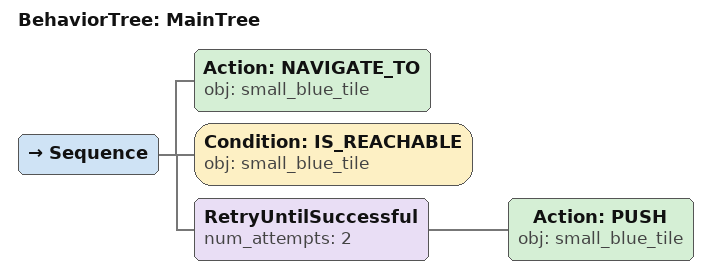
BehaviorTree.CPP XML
<root main_tree_to_execute="MainTree">
  <BehaviorTree ID="MainTree">
    <Sequence>
      <!-- Navigate to small_blue_tile -->
      <Action ID="NAVIGATE_TO" obj="small_blue_tile" />
      <!-- Check small_blue_tile is reachable before PUSH -->
      <Condition ID="IS_REACHABLE" obj="small_blue_tile" />
      <!-- Retry PUSH small_blue_tile up to 2 attempts -->
      <RetryUntilSuccessful num_attempts="2">
        <!-- Push small_blue_tile forward toward front edge of table -->
        <Action ID="PUSH" obj="small_blue_tile" />
      </RetryUntilSuccessful>
    </Sequence>
  </BehaviorTree>
</root>
